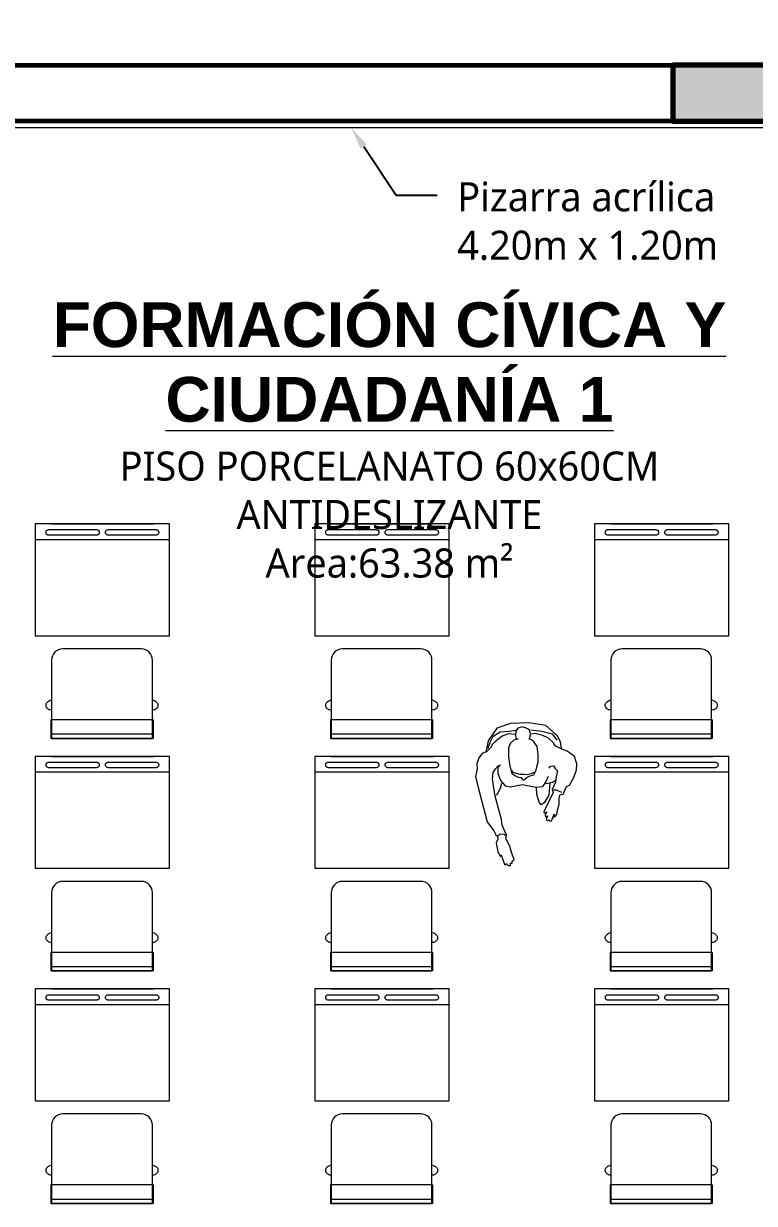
# Model space of a CAD drawing. Header units: millimetres. Extents: x 1 to 121, y 0 to 90.
# Drawn here: x 14.53 to 17.8, y 24.72 to 29.99 of the extents above; entities that cross this region are included whole.
import ezdxf
from ezdxf import colors
from ezdxf.entities.mleader import LeaderData, LeaderLine
from ezdxf.math import Vec2, Vec3

# ---------------------------------------------------------------- set-up
doc = ezdxf.new("R2010")
doc.units = ezdxf.units.MM
doc.linetypes.add('DASHED2', pattern=[0.375, 0.25, -0.125])
for name, color, linetype, lineweight in [('COLUMNAS 50', 32, 'Continuous', 70), ('Equipamiento SR', 23, 'Continuous', 0), ('GRAFO01', 7, 'Continuous', 0), ('letras sr', 7, 'Continuous', 5), ('MOBILIARIO_Pen_No__1', 7, 'Continuous', 13), ('Muros el', 144, 'Continuous', 60), ('PERSONAS', 8, 'Continuous', 0), ('Structural - Bearing_Pen_No__20', 1, 'Continuous', 0), ('Vanos', 140, 'Continuous', 5)]:
    doc.layers.add(name, color=color, linetype=linetype, lineweight=lineweight)
doc.styles.add('Generales', font='trebuc.ttf', dxfattribs={"height": 0.1})
doc.styles.add('Santa Rosa 1 50', font='trebuc.ttf')

# ---------------------------------------------------------------- blocks, each defined once
blk = doc.blocks.new('Picture 18')
at = {"layer": 'Equipamiento SR', "linetype": 'Continuous'}
for p, q in [((0.075, 0), (0, 0)), ((0, 0), (0, -0.05)), ((4.125, 0), (0.075, 0)), ((0.075, 0), (0.075, -0.03)), ((0.075, -0.05), (0.075, 0)), ((4.125, -0.03), (4.125, 0)), ((4.2, 0), (4.125, 0)), ((4.125, 0), (4.125, -0.05)), ((4.2, -0.05), (4.2, 0)), ((0, -0.05), (0.075, -0.05)), ((0.075, -0.03), (4.125, -0.03)), ((4.125, -0.05), (4.2, -0.05))]:
    blk.add_line(p, q, dxfattribs=at)
blk = doc.blocks.new('School Desk 2')
at = {"layer": 'Equipamiento SR', "linetype": 'Continuous'}
for p, q in [((0.1995, 0.3017), (0.6995, 0.3017)), ((0.1995, -0.2983), (0.1995, 0.3017)), ((0.629, 0.3017), (0.629, -0.2983)), ((0.6995, 0.3017), (0.6995, -0.2983)), ((-0.241, 0.228), (-0.2591, 0.228)), ((-0.2591, 0.228), (-0.2591, -0.228)), ((-0.1767, 0.228), (-0.241, 0.228)), ((-0.241, 0.228), (-0.241, -0.228)), ((-0.1767, 0.228), (-0.1767, -0.228)), ((-0.1322, 0.2314), (-0.1327, 0.228)), ((-0.1309, 0.2356), (-0.1322, 0.2314)), ((-0.129, 0.2394), (-0.1309, 0.2356)), ((-0.1265, 0.2428), (-0.129, 0.2394)), ((-0.1236, 0.2457), (-0.1265, 0.2428)), ((-0.1203, 0.2479), (-0.1236, 0.2457)), ((-0.1168, 0.2494), (-0.1203, 0.2479)), ((-0.113, 0.2502), (-0.1168, 0.2494)), ((-0.1092, 0.2502), (-0.113, 0.2502)), ((-0.1055, 0.2494), (-0.1092, 0.2502)), ((-0.1019, 0.2479), (-0.1055, 0.2494)), ((-0.0987, 0.2457), (-0.1019, 0.2479)), ((-0.0957, 0.2428), (-0.0987, 0.2457)), ((-0.0933, 0.2394), (-0.0957, 0.2428)), ((-0.0924, 0.2375), (-0.0933, 0.2394)), ((-0.0876, 0.228), (-0.0924, 0.2375)), ((0.6507, 0.2435), (0.651, 0.2457)), ((0.6507, 0.2424), (0.6507, 0.2435)), ((0.6507, 0.027), (0.6507, 0.2424)), ((0.651, 0.2457), (0.6517, 0.2477)), ((0.6517, 0.2477), (0.6526, 0.2497)), ((0.6526, 0.2497), (0.6539, 0.2514)), ((0.6539, 0.2514), (0.6553, 0.2528)), ((0.6553, 0.2528), (0.657, 0.2539)), ((0.657, 0.2539), (0.6587, 0.2546)), ((0.6587, 0.2546), (0.6606, 0.255)), ((0.6606, 0.255), (0.6625, 0.255)), ((0.6625, 0.255), (0.6644, 0.2546)), ((0.6644, 0.2546), (0.6662, 0.2539)), ((0.6662, 0.2539), (0.6678, 0.2528)), ((0.6678, 0.2528), (0.6693, 0.2514)), ((0.6693, 0.2514), (0.6705, 0.2497)), ((0.6705, 0.2497), (0.6714, 0.2477)), ((0.6714, 0.2477), (0.6721, 0.2457)), ((0.6721, 0.2457), (0.6724, 0.2435)), ((0.6724, 0.2435), (0.6724, 0.2424)), ((0.6724, 0.2424), (0.6724, 0.027)), ((0.6995, -0.2263), (0.6995, 0.2297)), ((0.6507, 0.0259), (0.6507, 0.027)), ((0.651, 0.0238), (0.6507, 0.0259)), ((0.6517, 0.0217), (0.651, 0.0238)), ((0.6526, 0.0198), (0.6517, 0.0217)), ((0.6539, 0.0181), (0.6526, 0.0198)), ((0.6553, 0.0166), (0.6539, 0.0181)), ((0.657, 0.0155), (0.6553, 0.0166)), ((0.6587, 0.0148), (0.657, 0.0155)), ((0.6606, 0.0144), (0.6587, 0.0148)), ((0.6625, 0.0144), (0.6606, 0.0144)), ((0.6644, 0.0148), (0.6625, 0.0144)), ((0.6662, 0.0155), (0.6644, 0.0148)), ((0.6678, 0.0166), (0.6662, 0.0155)), ((0.6693, 0.0181), (0.6678, 0.0166)), ((0.6705, 0.0198), (0.6693, 0.0181)), ((0.6714, 0.0217), (0.6705, 0.0198)), ((0.6721, 0.0238), (0.6714, 0.0217)), ((0.6724, 0.0259), (0.6721, 0.0238)), ((0.6724, 0.027), (0.6724, 0.0259)), ((0.6507, -0.0225), (0.651, -0.0203)), ((0.6507, -0.0236), (0.6507, -0.0225)), ((0.6507, -0.2389), (0.6507, -0.0236)), ((0.651, -0.0203), (0.6517, -0.0182)), ((0.6517, -0.0182), (0.6526, -0.0163)), ((0.6526, -0.0163), (0.6539, -0.0146)), ((0.6539, -0.0146), (0.6553, -0.0132)), ((0.6553, -0.0132), (0.657, -0.0121)), ((0.657, -0.0121), (0.6587, -0.0113)), ((0.6587, -0.0113), (0.6606, -0.0109)), ((0.6606, -0.0109), (0.6625, -0.0109)), ((0.6625, -0.0109), (0.6644, -0.0113)), ((0.6644, -0.0113), (0.6662, -0.0121)), ((0.6662, -0.0121), (0.6678, -0.0132)), ((0.6678, -0.0132), (0.6693, -0.0146)), ((0.6693, -0.0146), (0.6705, -0.0163)), ((0.6705, -0.0163), (0.6714, -0.0182)), ((0.6714, -0.0182), (0.6721, -0.0203)), ((0.6721, -0.0203), (0.6724, -0.0225)), ((0.6724, -0.0225), (0.6724, -0.0236)), ((0.6724, -0.0236), (0.6724, -0.2389)), ((-0.241, -0.228), (-0.2591, -0.228)), ((-0.1767, -0.228), (-0.241, -0.228)), ((-0.1327, -0.228), (-0.1322, -0.2314)), ((-0.1322, -0.2314), (-0.1309, -0.2356)), ((-0.1309, -0.2356), (-0.129, -0.2394)), ((-0.129, -0.2394), (-0.1265, -0.2428)), ((-0.1265, -0.2428), (-0.1236, -0.2457)), ((-0.1236, -0.2457), (-0.1203, -0.2479)), ((-0.1203, -0.2479), (-0.1168, -0.2494)), ((-0.1168, -0.2494), (-0.113, -0.2502)), ((-0.113, -0.2502), (-0.1092, -0.2502)), ((-0.1092, -0.2502), (-0.1055, -0.2494)), ((-0.1055, -0.2494), (-0.1019, -0.2479)), ((-0.1019, -0.2479), (-0.0987, -0.2457)), ((-0.0987, -0.2457), (-0.0957, -0.2428)), ((-0.0957, -0.2428), (-0.0933, -0.2394)), ((-0.0933, -0.2394), (-0.0924, -0.2375)), ((-0.0924, -0.2375), (-0.0876, -0.228)), ((0.6507, -0.24), (0.6507, -0.2389)), ((0.651, -0.2422), (0.6507, -0.24)), ((0.6517, -0.2443), (0.651, -0.2422)), ((0.6526, -0.2462), (0.6517, -0.2443)), ((0.6539, -0.2479), (0.6526, -0.2462)), ((0.6553, -0.2493), (0.6539, -0.2479)), ((0.657, -0.2505), (0.6553, -0.2493)), ((0.6587, -0.2512), (0.657, -0.2505)), ((0.6606, -0.2516), (0.6587, -0.2512)), ((0.6625, -0.2516), (0.6606, -0.2516)), ((0.6644, -0.2512), (0.6625, -0.2516)), ((0.6662, -0.2505), (0.6644, -0.2512)), ((0.6678, -0.2493), (0.6662, -0.2505)), ((0.6693, -0.2479), (0.6678, -0.2493)), ((0.6705, -0.2462), (0.6693, -0.2479)), ((0.6714, -0.2443), (0.6705, -0.2462)), ((0.6721, -0.2422), (0.6714, -0.2443)), ((0.6724, -0.24), (0.6721, -0.2422)), ((0.6724, -0.2389), (0.6724, -0.24)), ((0.6995, -0.2983), (0.1995, -0.2983)), ((0.629, -0.2833), (0.6295, -0.2833))]:
    blk.add_line(p, q, dxfattribs=at)
blk.add_lwpolyline([(-0.2591, 0.225), (0.0909, 0.225, -0.414214), (0.1409, 0.175), (0.1409, -0.175, -0.414214), (0.0909, -0.225), (-0.2591, -0.225), (-0.2591, 0.225)], format="xyb", dxfattribs=at)
blk = doc.blocks.new('A$C0C99268F')
at = {"color": 0, "linetype": 'ByBlock'}
for points in [[(0.2019, 0.3292), (0.1927, 0.3357), (0.1914, 0.3487), (0.2045, 0.3565), (0.2149, 0.3669), (0.2344, 0.3617), (0.2513, 0.3591), (0.2644, 0.3578), (0.2982, 0.3435), (0.3113, 0.3474), (0.3516, 0.3279), (0.3972, 0.3058), (0.4037, 0.3071), (0.3972, 0.3188), (0.4128, 0.311), (0.4193, 0.3136), (0.4154, 0.3227), (0.4324, 0.3162), (0.4363, 0.3227), (0.4337, 0.3292), (0.4389, 0.3305), (0.4376, 0.3396), (0.4076, 0.3513), (0.4219, 0.35), (0.418, 0.3565), (0.4089, 0.363), (0.3907, 0.3669), (0.3633, 0.3747), (0.3399, 0.3747), (0.3217, 0.3773), (0.3178, 0.3917), (0.2839, 0.4073), (0.2787, 0.4203), (0.2435, 0.4398), (0.2097, 0.4515), (0.1836, 0.4528), (0.1498, 0.4424), (0.1263, 0.4099), (0.1146, 0.38), (0.1042, 0.3578), (0.0886, 0.3487), (0.0677, 0.3266), (0.056, 0.3019), (0.0469, 0.2654), (0.0508, 0.2498)], [(0.1185, 0.3865), (0.086, 0.38), (0.0573, 0.3669), (0.0117, 0.3149), (0, 0.2381), (0.0026, 0.1561), (0.0234, 0.095), (0.0794, 0.0573), (0.1328, 0.0468)], [(0.2995, 0.3474), (0.2995, 0.3604), (0.3047, 0.3747), (0.3099, 0.3852)], [(0.0313, 0.2472), (0.0365, 0.2967), (0.0482, 0.3422), (0.0768, 0.3643)], [(0.0521, 0.1783), (0.0495, 0.1483), (0.0586, 0.1197), (0.0807, 0.0924), (0.0964, 0.0742), (0.1081, 0.0703), (0.1276, 0.0507), (0.1367, 0.0299), (0.1563, 0.0156), (0.1836, 0.0065), (0.2071, 0.0078), (0.2396, 0), (0.2891, 0.0117), (0.4415, 0.052), (0.4819, 0.082), (0.5001, 0.0911), (0.5066, 0.0989), (0.5196, 0.1002), (0.5366, 0.0924), (0.5769, 0.1002), (0.5978, 0.1119), (0.5899, 0.1145), (0.6329, 0.1301), (0.6342, 0.1353), (0.629, 0.1379), (0.6381, 0.1457), (0.6381, 0.1561), (0.6277, 0.1561), (0.6277, 0.164), (0.6186, 0.164), (0.6121, 0.1731), (0.5782, 0.1613), (0.5522, 0.1535), (0.5157, 0.1353), (0.5105, 0.1379), (0.5001, 0.1392), (0.4571, 0.1197), (0.4311, 0.1158), (0.3282, 0.0885), (0.2813, 0.0807), (0.25, 0.0768), (0.2214, 0.0794), (0.2058, 0.0898), (0.1914, 0.1015), (0.1875, 0.1119), (0.1993, 0.1002), (0.224, 0.1002), (0.2579, 0.1119), (0.2813, 0.1327), (0.2852, 0.1548), (0.2748, 0.2108), (0.2865, 0.2693), (0.2839, 0.3006), (0.2644, 0.3149), (0.2383, 0.3266)], [(0.2709, 0.3149), (0.2644, 0.3448), (0.2553, 0.3578)], [(0.2696, 0.3331), (0.323, 0.3279), (0.3568, 0.3071), (0.3659, 0.2941), (0.3542, 0.285), (0.3178, 0.2746), (0.2904, 0.2733)], [(0.2201, 0.2641), (0.2279, 0.2485), (0.2318, 0.2316), (0.2305, 0.2173), (0.2305, 0.1991), (0.2266, 0.1835), (0.2214, 0.1666), (0.211, 0.1627)], [(0.1133, 0.0573), (0.0833, 0.0677), (0.0586, 0.0794), (0.0404, 0.1106), (0.0365, 0.1509), (0.0326, 0.1809)], [(0.2709, 0.1158), (0.293, 0.1106), (0.3152, 0.0989), (0.323, 0.0924)], [(0.5053, 0.1015), (0.4962, 0.1106), (0.4975, 0.1288), (0.5027, 0.1327)]]:
    blk.add_lwpolyline(points, dxfattribs=at)
blk.add_lwpolyline([(0.2579, 0.2147), (0.2513, 0.2212), (0.2435, 0.229), (0.2383, 0.2394), (0.2318, 0.2602), (0.2136, 0.2693), (0.1745, 0.2798), (0.1406, 0.2798), (0.1055, 0.2759), (0.0846, 0.2615), (0.0755, 0.2498), (0.0729, 0.2394), (0.069, 0.242), (0.0534, 0.2459), (0.0417, 0.2446), (0.03, 0.2394), (0.0221, 0.2238), (0.0169, 0.2082), (0.0234, 0.1887), (0.0365, 0.1809), (0.0547, 0.1796), (0.0677, 0.1809), (0.0729, 0.1887), (0.0768, 0.1718), (0.0912, 0.1561), (0.112, 0.1483), (0.1537, 0.147), (0.1914, 0.1535), (0.2227, 0.1613), (0.2357, 0.1757), (0.2422, 0.1913), (0.2435, 0.2043), (0.2513, 0.2082)], close=True, dxfattribs=at)
blk = doc.blocks.new('A$C7148350E')
at = {"rotation": 270}
blk.add_blockref('A$C0C99268F', (0, 0.6381), dxfattribs=at)
blk = doc.blocks.new('A$C3C3047C9')
at = {"true_color": 0x939598}
h = blk.add_hatch(color=252, dxfattribs=at)
h.dxf.hatch_style = 1
h.paths.add_polyline_path([(1.9, 0), (2.25, 0), (2.25, 0.7), (0, 0.7), (0, 0.45), (1.9, 0.45)])
h.paths.add_polyline_path([(2.0663, 0.575, -1), (2.0837, 0.575, -1)], flags=16)
at = {"layer": 'COLUMNAS 50', "linetype": 'Continuous'}
blk.add_lwpolyline([(2.25, 0.7), (0, 0.7), (0, 0.45), (1.9, 0.45), (1.9, 0), (2.25, 0)], close=True, dxfattribs=at)
at = {"layer": 'Structural - Bearing_Pen_No__20', "linetype": 'Continuous'}
for p, q in [((2.075, 0.62), (2.075, 0.8)), ((2.005, 0.575), (1.825, 0.575)), ((2.075, 0), (2.075, 0.53)), ((2.145, 0.575), (2.325, 0.575))]:
    blk.add_line(p, q, dxfattribs=at)
blk.add_circle((2.075, 0.575), 0.00871, dxfattribs=at)
blk.add_point((2.075, 0.575), dxfattribs=at)

msp = doc.modelspace()

# ---------------------------------------------------------------- linework, layer by layer
at = {"layer": 'GRAFO01', "color": 251, "linetype": 'DASHED2', "lineweight": 9, "ltscale": 0.4}
msp.add_arc((21.0054, 41.2026), 11.4, 191.52413, 270, dxfattribs=at)
at = {"layer": 'Muros el', "ltscale": 0.05}
msp.add_lwpolyline([(14.1332, 29.8035), (17.4333, 29.8035), (17.4333, 29.5535), (14.1332, 29.5535)], close=True, dxfattribs=at)

# ---------------------------------------------------------------- block references
at = {"layer": 'Equipamiento SR', "linetype": 'Continuous', "xscale": -1, "rotation": 270.0000002109135}
for p in [(14.8815, 27.054), (16.1315, 27.054), (17.3815, 27.054), (14.8815, 26.0145), (16.1315, 26.0145), (17.3815, 26.0145), (14.8815, 24.9751), (16.1315, 24.9751), (17.3815, 24.9751)]:
    msp.add_blockref('School Desk 2', p, dxfattribs=at)
at = {"layer": 'MOBILIARIO_Pen_No__1', "linetype": 'Continuous', "xscale": -1}
msp.add_blockref('Picture 18', (18.2332, 29.5535), dxfattribs=at)
at = {"layer": 'PERSONAS'}
msp.add_blockref('A$C7148350E', (16.5508, 26.2258), dxfattribs=at)
at = {"layer": 'Vanos'}
msp.add_blockref('A$C3C3047C9', (17.4333, 29.1035), dxfattribs=at)

# ---------------------------------------------------------------- texts
at = {"layer": 'letras sr', "insert": (14.4445, 28.7438), "char_height": 0.15884, "attachment_point": 1, "style": 'Santa Rosa 1 50'}
msp.add_mtext_dynamic_manual_height_columns('\\pxqc;{\\fSwis721 Ex BT|b1|i0|c0|p34;\\H1.25913x;\\LFORMACIÓN CÍVICA Y CIUDADANÍA 1\\H0.7942x;\\P\\fTrebuchet MS|b0|i0|c0|p34;\\H0.81843x;\\lPISO PORCELANATO 60x60CM\\PANTIDESLIZANTE\\P\\H1x;Area:63.38 m²}', width=3.443884, gutter_width=1, heights=[0], dxfattribs=at)

# ---------------------------------------------------------------- leaders
at = {"layer": 'letras sr'}
ml = msp.add_multileader_mtext('Standard', dxfattribs=at)
ml.set_content('{\\H1.13043x;Pizarra acrílica\\P4.20m x 1.20m} ', color=256, style='Generales')
ml.set_leader_properties()
ml.build(insert=Vec2(0, 0))
ml.multileader.update_dxf_attribs({"text_right_attachment_type": 6, "dogleg_length": 0.36, "arrow_head_size": 0.1})
ctx = ml.context
ctx.base_point, ctx.char_height, ctx.arrow_head_size, ctx.landing_gap_size, ctx.plane_origin = Vec3(16.3796, 29.2225), 0.115, 0.1, 0.09, Vec3(15.7199, 29.9009)
ctx.right_attachment = 6
notes = []
notes.append((ctx, [(0, (1, 1, 0), (16.197, 29.2225), (1, 0), 0.1826, [(0, [(15.9956, 29.5235)], 0, [])])]))
ctx.mtext.insert, ctx.mtext.flow_direction = Vec3(16.4696, 29.2809), 5
for ctx, leaders in notes:
    for number, flags, end, landing, length, lines in leaders:
        leader = LeaderData()
        leader.index, (leader.has_last_leader_line, leader.has_dogleg_vector, leader.attachment_direction) = number, flags
        leader.last_leader_point, leader.dogleg_vector, leader.dogleg_length = Vec3(end), Vec3(landing), length
        for number, points, colour, breaks in lines:
            line = LeaderLine()
            line.index, line.vertices, line.color, line.breaks = number, Vec3.list(points), colors.encode_raw_color(colour), breaks
            leader.lines.append(line)
        ctx.leaders.append(leader)

doc.saveas('drawing.dxf')
